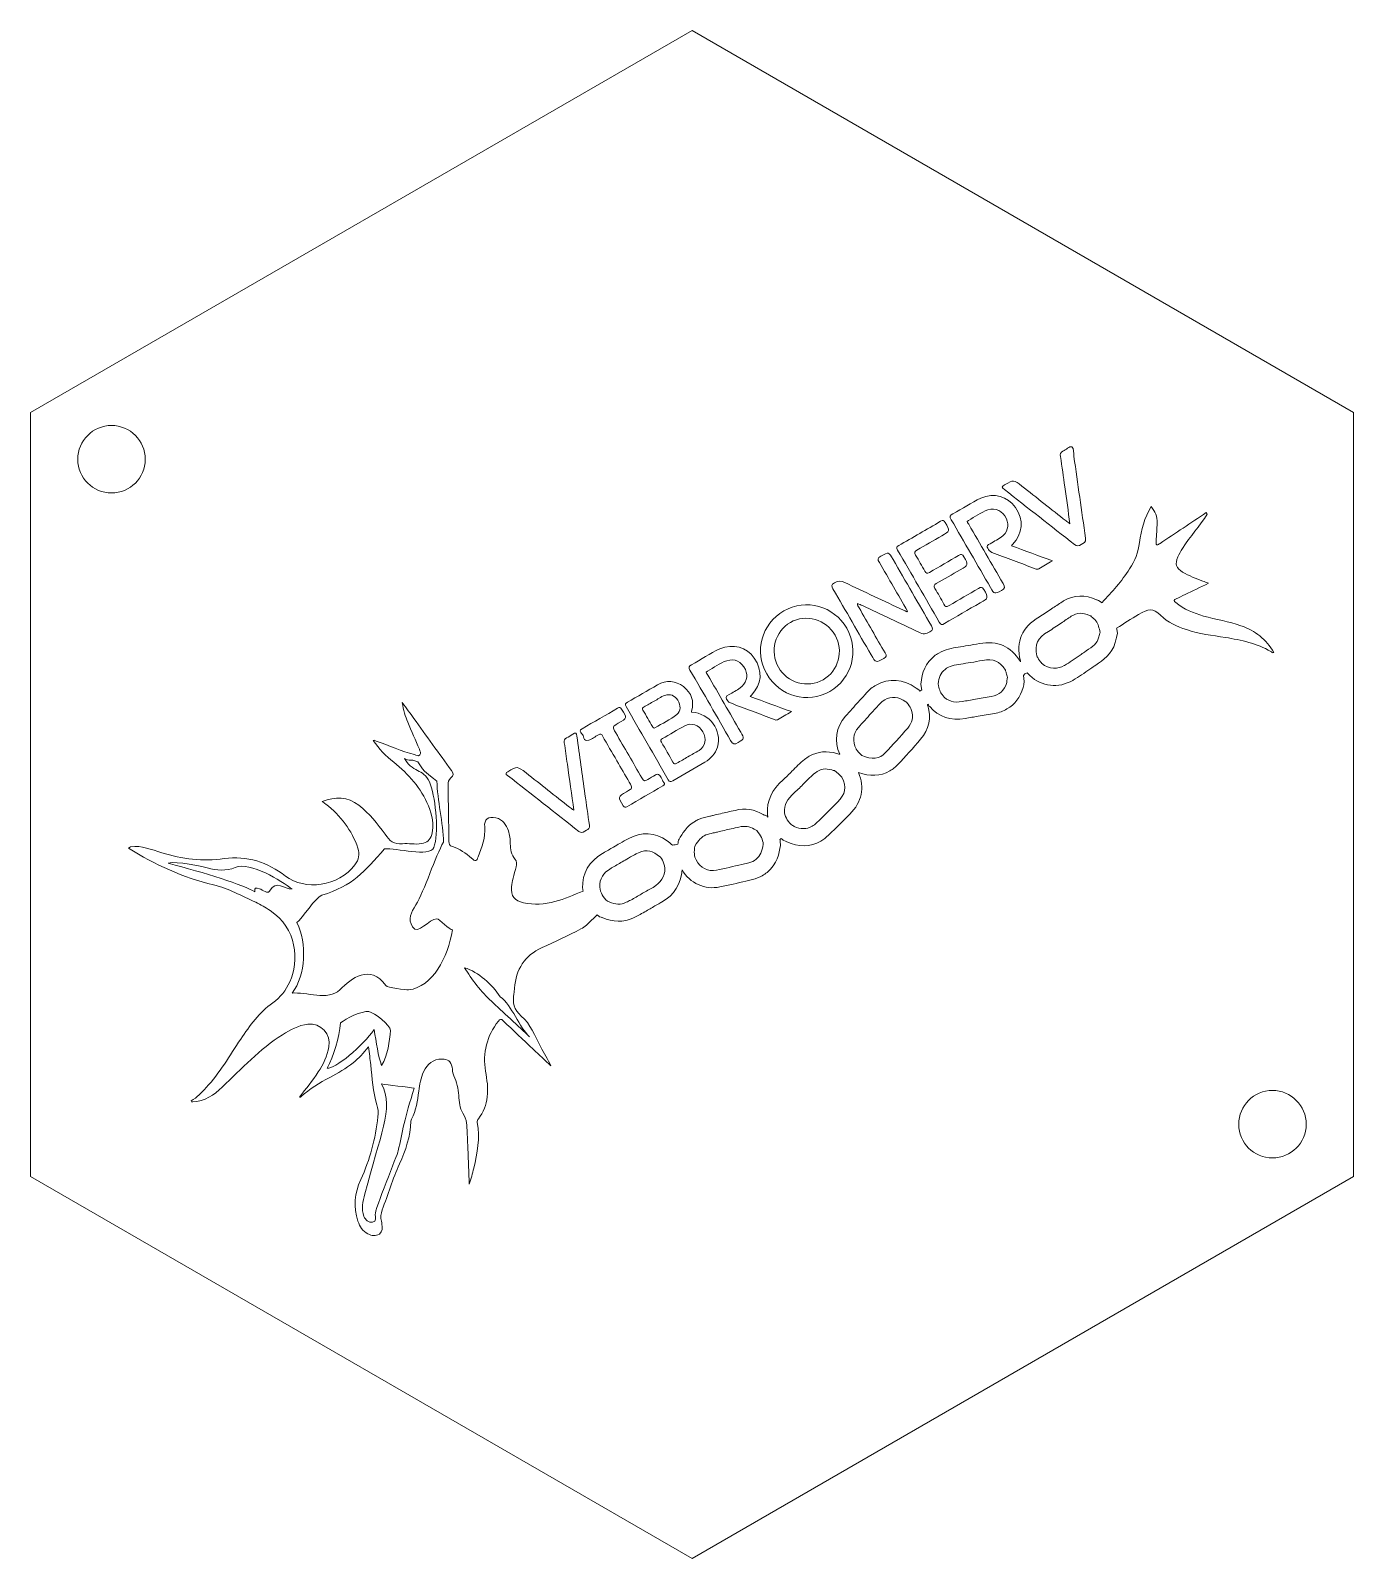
# Model space of a CAD drawing. Header units: inches. Extents: x -1 to 48, y -77.5 to -20.9.
import ezdxf

# ---------------------------------------------------------------- set-up
doc = ezdxf.new("R2010")
doc.units = ezdxf.units.IN
doc.header["$MEASUREMENT"] = 0
doc.layers.add('Layer 1', color=7, linetype='Continuous')

# ---------------------------------------------------------------- blocks, each defined once
blk = doc.blocks.new('block 2')
at = {"layer": 'Layer 1', "color": 177, "lineweight": 9, "true_color": 0x2e3092}
for points, knots in [([(37.566, -36.295), (37.476, -36.255), (37.356, -36.404), (37.241, -36.453), (37.142, -36.493), (37.133, -36.56), (37.148, -36.653), (37.204, -37.028), (37.257, -37.403), (37.31, -37.777), (37.374, -38.225), (37.435, -38.672), (37.5, -39.14), (37.44, -39.096), (37.397, -39.066), (37.356, -39.034), (36.81, -38.605), (36.264, -38.174), (35.719, -37.744), (35.415, -37.505), (35.418, -37.511), (35.081, -37.697), (34.96, -37.764), (34.973, -37.799), (35.07, -37.873), (35.936, -38.549), (36.803, -39.225), (37.664, -39.909), (37.762, -39.987), (37.829, -39.968), (37.911, -39.911), (37.997, -39.852), (38.105, -39.836), (38.08, -39.674), (37.929, -38.665), (37.791, -37.655), (37.645, -36.645), (37.627, -36.523), (37.662, -36.338), (37.566, -36.295)], [0, 0, 0, 0, 1, 1, 1, 2, 2, 2, 3, 3, 3, 4, 4, 4, 5, 5, 5, 6, 6, 6, 7, 7, 7, 8, 8, 8, 9, 9, 9, 10, 10, 10, 11, 11, 11, 12, 12, 12, 13, 13, 13, 13]), ([(34.203, -38.191), (33.84, -38.351), (33.516, -38.584), (33.166, -38.767), (33.049, -38.828), (33.035, -38.875), (33.103, -38.991), (33.59, -39.825), (34.072, -40.664), (34.555, -41.502), (34.702, -41.755), (34.698, -41.745), (34.959, -41.611), (35.099, -41.539), (35.101, -41.483), (35.026, -41.354), (34.596, -40.626), (34.176, -39.893), (33.755, -39.16), (33.732, -39.12), (33.646, -39.067), (33.737, -39.017), (33.978, -38.886), (34.198, -38.713), (34.461, -38.627), (34.751, -38.534), (35.008, -38.66), (35.145, -38.954), (35.261, -39.197), (35.183, -39.481), (34.95, -39.635), (34.8, -39.734), (34.643, -39.823), (34.487, -39.911), (34.421, -39.948), (34.41, -39.983), (34.452, -40.048), (34.491, -40.11), (34.524, -40.169), (34.602, -40.198), (35.141, -40.398), (35.68, -40.602), (36.217, -40.806), (36.264, -40.824), (36.303, -40.833), (36.351, -40.804), (36.508, -40.709), (36.668, -40.62), (36.85, -40.514), (36.332, -40.323), (35.841, -40.142), (35.329, -39.953), (35.353, -39.925), (35.363, -39.913), (35.373, -39.902), (35.76, -39.503), (35.798, -39.006), (35.478, -38.535), (35.194, -38.12), (34.687, -37.978), (34.203, -38.191)], [0, 0, 0, 0, 1, 1, 1, 2, 2, 2, 3, 3, 3, 4, 4, 4, 5, 5, 5, 6, 6, 6, 7, 7, 7, 8, 8, 8, 9, 9, 9, 10, 10, 10, 11, 11, 11, 12, 12, 12, 13, 13, 13, 14, 14, 14, 15, 15, 15, 16, 16, 16, 17, 17, 17, 18, 18, 18, 19, 19, 19, 20, 20, 20, 20]), ([(4.949, -60.509), (4.959, -60.528), (4.97, -60.545), (4.98, -60.564), (4.986, -60.556), (4.992, -60.541), (4.997, -60.541), (5.452, -60.534), (5.788, -60.297), (6.103, -59.998), (6.819, -59.322), (7.484, -58.587), (8.329, -58.062), (8.621, -57.881), (8.921, -57.711), (9.271, -57.67), (9.751, -57.614), (10.142, -58.04), (10.053, -58.513), (9.989, -58.851), (9.845, -59.154), (9.659, -59.44), (9.447, -59.766), (9.194, -60.063), (8.962, -60.377), (8.999, -60.393), (9.005, -60.367), (9.019, -60.354), (9.338, -60.065), (9.701, -59.843), (10.081, -59.642), (10.383, -59.481), (10.681, -59.31), (10.953, -59.097), (11.158, -58.935), (11.328, -58.74), (11.52, -58.51), (11.55, -58.756), (11.579, -58.963), (11.601, -59.171), (11.654, -59.668), (11.675, -60.169), (11.827, -60.652), (11.873, -60.796), (11.886, -60.947), (11.869, -61.099), (11.78, -61.909), (11.572, -62.686), (11.231, -63.426), (11, -63.925), (10.95, -64.439), (11.128, -64.967), (11.196, -65.166), (11.299, -65.342), (11.498, -65.439), (11.637, -65.507), (11.786, -65.533), (11.921, -65.441), (12.048, -65.353), (12.031, -65.212), (12.015, -65.079), (12.011, -65.042), (12.004, -65.006), (11.996, -64.969), (11.964, -64.827), (11.976, -64.686), (12.027, -64.55), (12.236, -63.98), (12.416, -63.401), (12.666, -62.845), (12.892, -62.342), (13.072, -61.824), (13.092, -61.263), (13.093, -61.238), (13.099, -61.209), (13.111, -61.187), (13.289, -60.865), (13.328, -60.506), (13.379, -60.15), (13.415, -59.904), (13.453, -59.658), (13.558, -59.43), (13.692, -59.137), (13.913, -58.965), (14.246, -58.963), (14.462, -58.962), (14.567, -59.045), (14.611, -59.257), (14.633, -59.364), (14.632, -59.484), (14.678, -59.579), (14.793, -59.813), (14.833, -60.059), (14.861, -60.311), (14.886, -60.537), (14.889, -60.78), (15.015, -60.967), (15.17, -61.197), (15.162, -61.441), (15.173, -61.69), (15.183, -61.89), (15.19, -62.09), (15.198, -62.29), (15.214, -62.725), (15.231, -63.16), (15.248, -63.595), (15.324, -63.4), (15.37, -63.201), (15.418, -63.003), (15.55, -62.446), (15.659, -61.887), (15.545, -61.311), (15.532, -61.249), (15.559, -61.213), (15.592, -61.171), (15.776, -60.93), (15.881, -60.658), (15.918, -60.358), (15.957, -60.039), (15.905, -59.728), (15.853, -59.416), (15.739, -58.728), (15.898, -58.109), (16.33, -57.559), (16.393, -57.478), (16.427, -57.467), (16.509, -57.546), (16.875, -57.902), (17.25, -58.249), (17.623, -58.6), (17.84, -58.806), (18.058, -59.012), (18.277, -59.218), (18.157, -58.97), (18.015, -58.74), (17.889, -58.502), (17.678, -58.106), (17.518, -57.663), (17.176, -57.369), (16.893, -57.126), (16.852, -56.865), (16.905, -56.543), (16.916, -56.474), (16.918, -56.406), (16.924, -56.338), (16.978, -55.642), (17.303, -55.126), (17.947, -54.837), (18.433, -54.62), (18.908, -54.379), (19.386, -54.145), (19.461, -54.108), (19.53, -54.064), (19.592, -54.003), (19.724, -53.875), (19.857, -53.749), (19.99, -53.624), (20.004, -53.635), (20.018, -53.646), (20.032, -53.658), (20.032, -53.658), (20.08, -53.694), (20.08, -53.694), (20.08, -53.694), (20.139, -53.71), (20.139, -53.71), (20.151, -53.714), (20.163, -53.717), (20.176, -53.72), (20.176, -53.72), (20.179, -53.72), (20.179, -53.72), (20.572, -53.901), (20.959, -53.905), (21.331, -53.733), (21.457, -53.674), (21.588, -53.606), (21.753, -53.511), (21.817, -53.474), (21.881, -53.435), (21.945, -53.398), (22.066, -53.326), (22.188, -53.254), (22.313, -53.187), (22.333, -53.176), (22.354, -53.165), (22.373, -53.154), (22.845, -52.882), (23.105, -52.468), (23.131, -51.956), (23.424, -52.452), (23.977, -52.704), (24.536, -52.588), (24.859, -52.521), (25.183, -52.445), (25.496, -52.372), (25.496, -52.372), (25.745, -52.313), (25.745, -52.313), (25.873, -52.284), (25.995, -52.236), (26.105, -52.173), (26.167, -52.137), (26.226, -52.095), (26.282, -52.05), (26.649, -51.746), (26.737, -51.335), (26.773, -51.051), (26.773, -51.051), (26.775, -51.024), (26.775, -51.024), (26.775, -51.024), (26.775, -50.996), (26.775, -50.996), (26.771, -50.94), (26.766, -50.885), (26.755, -50.832), (26.774, -50.82), (26.79, -50.808), (26.808, -50.795), (26.83, -50.813), (26.852, -50.832), (26.876, -50.85), (26.876, -50.85), (26.904, -50.87), (26.904, -50.87), (26.904, -50.87), (26.962, -50.896), (26.962, -50.896), (26.979, -50.903), (26.997, -50.91), (27.014, -50.918), (27.441, -51.121), (27.887, -51.111), (28.268, -50.891), (28.369, -50.833), (28.464, -50.761), (28.553, -50.676), (28.866, -50.374), (29.117, -50.126), (29.346, -49.893), (29.796, -49.435), (29.904, -48.915), (29.666, -48.35), (30.084, -48.507), (30.49, -48.488), (30.826, -48.294), (30.94, -48.228), (31.044, -48.144), (31.139, -48.042), (31.392, -47.767), (31.687, -47.447), (31.969, -47.119), (32.284, -46.754), (32.375, -46.322), (32.232, -45.87), (32.23, -45.857), (32.225, -45.844), (32.222, -45.833), (32.227, -45.83), (32.233, -45.828), (32.238, -45.826), (32.259, -45.854), (32.282, -45.882), (32.308, -45.909), (32.635, -46.297), (33.078, -46.445), (33.625, -46.348), (33.783, -46.32), (33.942, -46.293), (34.1, -46.266), (34.297, -46.234), (34.501, -46.2), (34.702, -46.163), (34.873, -46.131), (35.028, -46.076), (35.165, -45.997), (35.454, -45.83), (35.657, -45.562), (35.768, -45.203), (35.788, -45.132), (35.794, -45.068), (35.798, -45.02), (35.798, -45.007), (35.8, -44.989), (35.802, -44.977), (35.802, -44.977), (35.779, -44.753), (35.779, -44.753), (35.779, -44.753), (35.823, -44.698), (35.823, -44.698), (35.854, -44.685), (35.885, -44.672), (35.917, -44.659), (35.945, -44.694), (35.978, -44.729), (36.014, -44.763), (36.45, -45.175), (37.074, -45.244), (37.603, -44.939), (37.603, -44.939), (37.618, -44.93), (37.618, -44.93), (37.832, -44.803), (38.038, -44.662), (38.236, -44.525), (38.289, -44.488), (38.343, -44.451), (38.396, -44.414), (38.396, -44.414), (38.456, -44.374), (38.456, -44.374), (38.722, -44.194), (39.054, -43.971), (39.173, -43.538), (39.191, -43.475), (39.207, -43.411), (39.223, -43.347), (39.223, -43.347), (39.265, -43.189), (39.265, -43.189), (39.265, -43.189), (39.237, -43.059), (39.237, -43.059), (39.235, -43.041), (39.231, -43.023), (39.228, -43.006), (39.499, -42.836), (39.765, -42.658), (40.041, -42.496), (40.407, -42.281), (40.56, -42.256), (40.853, -42.529), (41.127, -42.786), (41.46, -42.946), (41.814, -43.061), (42.284, -43.214), (42.772, -43.273), (43.257, -43.351), (43.842, -43.444), (44.421, -43.566), (44.941, -43.87), (44.972, -43.888), (44.999, -43.937), (45.051, -43.91), (44.775, -43.415), (44.36, -43.096), (43.831, -42.914), (43.381, -42.758), (42.909, -42.684), (42.452, -42.556), (42.078, -42.45), (41.725, -42.306), (41.419, -42.057), (41.337, -41.99), (41.345, -41.96), (41.435, -41.921), (41.546, -41.872), (41.654, -41.815), (41.763, -41.761), (42.043, -41.625), (42.324, -41.49), (42.63, -41.342), (42.541, -41.308), (42.483, -41.285), (42.425, -41.262), (42.169, -41.163), (41.908, -41.077), (41.673, -40.93), (41.431, -40.78), (41.382, -40.628), (41.495, -40.369), (41.543, -40.259), (41.606, -40.154), (41.669, -40.05), (41.942, -39.605), (42.317, -39.232), (42.581, -38.782), (42.57, -38.763), (42.559, -38.745), (42.549, -38.727), (41.978, -39.107), (41.408, -39.487), (40.835, -39.865), (40.8, -39.889), (40.762, -39.946), (40.716, -39.916), (40.673, -39.889), (40.691, -39.828), (40.693, -39.782), (40.703, -39.556), (40.722, -39.33), (40.729, -39.104), (40.738, -38.88), (40.662, -38.684), (40.509, -38.504), (40.266, -38.925), (40.129, -39.368), (40.077, -39.833), (40.035, -40.194), (39.899, -40.513), (39.706, -40.814), (39.414, -41.267), (39.063, -41.669), (38.688, -42.051), (38.688, -42.051), (38.693, -42.064), (38.693, -42.064), (38.693, -42.064), (38.558, -41.976), (38.558, -41.976), (38.543, -41.972), (38.529, -41.967), (38.514, -41.964), (38.507, -41.96), (38.496, -41.958), (38.488, -41.955), (38.07, -41.762), (37.647, -41.777), (37.265, -41.998), (37.246, -42.009), (37.228, -42.02), (37.208, -42.032), (37.075, -42.116), (36.945, -42.205), (36.818, -42.29), (36.672, -42.389), (36.519, -42.492), (36.369, -42.585), (35.706, -42.996), (35.5, -43.469), (35.663, -44.219), (35.663, -44.219), (35.672, -44.257), (35.672, -44.257), (35.672, -44.257), (35.663, -44.244), (35.663, -44.244), (35.303, -43.666), (34.821, -43.454), (34.145, -43.577), (33.851, -43.63), (33.595, -43.673), (33.361, -43.709), (33.135, -43.742), (32.874, -43.789), (32.637, -43.926), (32.579, -43.96), (32.525, -43.997), (32.475, -44.039), (32.169, -44.287), (32.004, -44.636), (31.982, -45.074), (31.982, -45.074), (31.982, -45.109), (31.982, -45.109), (31.982, -45.109), (31.987, -45.143), (31.987, -45.143), (31.995, -45.187), (32.003, -45.236), (32.015, -45.287), (31.99, -45.304), (31.964, -45.322), (31.939, -45.338), (31.939, -45.338), (31.906, -45.285), (31.906, -45.285), (31.906, -45.285), (31.838, -45.246), (31.838, -45.246), (31.829, -45.24), (31.818, -45.234), (31.807, -45.229), (31.804, -45.226), (31.801, -45.225), (31.798, -45.223), (31.341, -44.883), (30.79, -44.842), (30.321, -45.112), (30.188, -45.189), (30.066, -45.289), (29.956, -45.41), (29.862, -45.517), (29.766, -45.623), (29.669, -45.729), (29.511, -45.905), (29.346, -46.087), (29.185, -46.27), (28.836, -46.666), (28.759, -47.196), (28.97, -47.675), (28.962, -47.673), (28.952, -47.671), (28.942, -47.668), (28.918, -47.663), (28.895, -47.658), (28.871, -47.651), (28.499, -47.536), (28.153, -47.568), (27.843, -47.748), (27.785, -47.781), (27.727, -47.82), (27.672, -47.864), (27.499, -48.003), (27.347, -48.156), (27.2, -48.305), (27.09, -48.417), (26.984, -48.523), (26.872, -48.62), (26.454, -48.987), (26.263, -49.404), (26.292, -49.895), (26.292, -49.895), (26.297, -49.935), (26.297, -49.935), (26.302, -49.958), (26.307, -49.98), (26.314, -50.003), (26.314, -50.003), (26.28, -49.964), (26.28, -49.964), (26.28, -49.964), (26.208, -49.935), (26.208, -49.935), (26.191, -49.928), (26.173, -49.922), (26.156, -49.916), (26.149, -49.914), (26.143, -49.911), (26.136, -49.909), (25.827, -49.715), (25.477, -49.663), (25.095, -49.753), (25.002, -49.774), (24.91, -49.794), (24.817, -49.816), (24.645, -49.854), (24.465, -49.895), (24.288, -49.939), (24.245, -49.95), (24.201, -49.959), (24.157, -49.969), (24.039, -49.995), (23.904, -50.023), (23.769, -50.08), (23.72, -50.101), (23.671, -50.125), (23.624, -50.152), (23.306, -50.335), (23.13, -50.622), (23.025, -50.821), (23.025, -50.821), (23.003, -50.862), (23.003, -50.862), (23.003, -50.862), (22.994, -50.908), (22.994, -50.908), (22.988, -50.94), (22.982, -50.974), (22.977, -51.009), (22.91, -51.019), (22.844, -51.031), (22.778, -51.044), (22.719, -50.983), (22.652, -50.927), (22.578, -50.879), (22.132, -50.559), (21.634, -50.533), (21.135, -50.803), (21.042, -50.853), (20.945, -50.908), (20.826, -50.976), (20.749, -51.021), (20.672, -51.066), (20.595, -51.111), (20.468, -51.186), (20.341, -51.26), (20.212, -51.333), (20.212, -51.333), (20.19, -51.345), (20.19, -51.345), (19.685, -51.637), (19.428, -52.082), (19.45, -52.633), (19.45, -52.633), (19.452, -52.658), (19.452, -52.658), (19.455, -52.685), (19.46, -52.713), (19.465, -52.741), (19.121, -52.883), (18.782, -53.034), (18.422, -53.132), (18.04, -53.236), (17.652, -53.253), (17.264, -53.172), (16.919, -53.101), (16.785, -52.923), (16.816, -52.579), (16.827, -52.475), (16.85, -52.371), (16.874, -52.269), (16.909, -52.125), (16.952, -51.983), (16.987, -51.84), (17.009, -51.745), (17.011, -51.641), (16.947, -51.566), (16.801, -51.398), (16.779, -51.197), (16.771, -50.99), (16.764, -50.827), (16.755, -50.663), (16.699, -50.508), (16.618, -50.282), (16.496, -50.09), (16.238, -50.032), (15.951, -49.968), (15.792, -50.079), (15.822, -50.368), (15.863, -50.766), (15.713, -51.114), (15.584, -51.468), (15.522, -51.639), (15.473, -51.647), (15.335, -51.525), (15.123, -51.339), (14.895, -51.178), (14.625, -51.094), (14.513, -51.059), (14.496, -51.002), (14.495, -50.903), (14.487, -50.207), (14.479, -49.512), (14.465, -48.816), (14.463, -48.708), (14.481, -48.62), (14.569, -48.552), (14.673, -48.472), (14.673, -48.39), (14.594, -48.282), (14.125, -47.639), (13.661, -46.991), (13.194, -46.345), (13.062, -46.162), (12.928, -45.98), (12.767, -45.76), (12.816, -46.042), (12.881, -46.269), (12.972, -46.488), (13.112, -46.824), (13.26, -47.156), (13.402, -47.491), (13.43, -47.558), (13.467, -47.641), (13.416, -47.701), (13.362, -47.763), (13.286, -47.706), (13.223, -47.689), (12.737, -47.561), (12.279, -47.354), (11.808, -47.185), (11.773, -47.172), (11.738, -47.138), (11.697, -47.165), (11.899, -47.481), (12.165, -47.737), (12.452, -47.969), (13.001, -48.415), (13.464, -48.924), (13.737, -49.587), (13.878, -49.93), (13.965, -50.277), (13.859, -50.648), (13.803, -50.843), (13.679, -50.948), (13.482, -50.984), (13.245, -51.027), (13.006, -50.964), (12.773, -50.991), (12.458, -51.027), (12.296, -50.876), (12.132, -50.638), (11.856, -50.241), (11.549, -49.864), (11.16, -49.564), (10.741, -49.24), (10.293, -49.24), (9.806, -49.423), (9.858, -49.462), (9.896, -49.49), (9.933, -49.518), (10.487, -49.951), (10.9, -50.485), (11.125, -51.156), (11.198, -51.377), (11.161, -51.574), (11.018, -51.764), (10.399, -52.583), (9.166, -52.732), (8.444, -52.184), (7.78, -51.68), (7.02, -51.416), (6.173, -51.538), (5.382, -51.652), (4.612, -51.557), (3.86, -51.324), (3.48, -51.206), (3.118, -51.04), (2.707, -51.108), (2.68, -51.124), (2.652, -51.14), (2.625, -51.156), (3.609, -51.764), (4.645, -52.241), (5.779, -52.512), (6.325, -52.641), (6.829, -52.922), (7.342, -53.156), (7.53, -53.241), (7.702, -53.352), (7.876, -53.463), (8.882, -54.107), (8.945, -55.339), (8.604, -56.097), (8.461, -56.414), (8.265, -56.673), (7.97, -56.881), (7.475, -57.232), (7.122, -57.724), (6.785, -58.224), (6.374, -58.836), (6.009, -59.48), (5.503, -60.021), (5.335, -60.203), (5.168, -60.387), (4.949, -60.509)], [0, 0, 0, 0, 1, 1, 1, 2, 2, 2, 3, 3, 3, 4, 4, 4, 5, 5, 5, 6, 6, 6, 7, 7, 7, 8, 8, 8, 9, 9, 9, 10, 10, 10, 11, 11, 11, 12, 12, 12, 13, 13, 13, 14, 14, 14, 15, 15, 15, 16, 16, 16, 17, 17, 17, 18, 18, 18, 19, 19, 19, 20, 20, 20, 21, 21, 21, 22, 22, 22, 23, 23, 23, 24, 24, 24, 25, 25, 25, 26, 26, 26, 27, 27, 27, 28, 28, 28, 29, 29, 29, 30, 30, 30, 31, 31, 31, 32, 32, 32, 33, 33, 33, 34, 34, 34, 35, 35, 35, 36, 36, 36, 37, 37, 37, 38, 38, 38, 39, 39, 39, 40, 40, 40, 41, 41, 41, 42, 42, 42, 43, 43, 43, 44, 44, 44, 45, 45, 45, 46, 46, 46, 47, 47, 47, 48, 48, 48, 49, 49, 49, 50, 50, 50, 51, 51, 51, 52, 52, 52, 53, 53, 53, 54, 54, 54, 55, 55, 55, 56, 56, 56, 57, 57, 57, 58, 58, 58, 59, 59, 59, 60, 60, 60, 61, 61, 61, 62, 62, 62, 63, 63, 63, 64, 64, 64, 65, 65, 65, 66, 66, 66, 67, 67, 67, 68, 68, 68, 69, 69, 69, 70, 70, 70, 71, 71, 71, 72, 72, 72, 73, 73, 73, 74, 74, 74, 75, 75, 75, 76, 76, 76, 77, 77, 77, 78, 78, 78, 79, 79, 79, 80, 80, 80, 81, 81, 81, 82, 82, 82, 83, 83, 83, 84, 84, 84, 85, 85, 85, 86, 86, 86, 87, 87, 87, 88, 88, 88, 89, 89, 89, 90, 90, 90, 91, 91, 91, 92, 92, 92, 93, 93, 93, 94, 94, 94, 95, 95, 95, 96, 96, 96, 97, 97, 97, 98, 98, 98, 99, 99, 99, 100, 100, 100, 101, 101, 101, 102, 102, 102, 103, 103, 103, 104, 104, 104, 105, 105, 105, 106, 106, 106, 107, 107, 107, 108, 108, 108, 109, 109, 109, 110, 110, 110, 111, 111, 111, 112, 112, 112, 113, 113, 113, 114, 114, 114, 115, 115, 115, 116, 116, 116, 117, 117, 117, 118, 118, 118, 119, 119, 119, 120, 120, 120, 121, 121, 121, 122, 122, 122, 123, 123, 123, 124, 124, 124, 125, 125, 125, 126, 126, 126, 127, 127, 127, 128, 128, 128, 129, 129, 129, 130, 130, 130, 131, 131, 131, 132, 132, 132, 133, 133, 133, 134, 134, 134, 135, 135, 135, 136, 136, 136, 137, 137, 137, 138, 138, 138, 139, 139, 139, 140, 140, 140, 141, 141, 141, 142, 142, 142, 143, 143, 143, 144, 144, 144, 145, 145, 145, 146, 146, 146, 147, 147, 147, 148, 148, 148, 149, 149, 149, 150, 150, 150, 151, 151, 151, 152, 152, 152, 153, 153, 153, 154, 154, 154, 155, 155, 155, 156, 156, 156, 157, 157, 157, 158, 158, 158, 159, 159, 159, 160, 160, 160, 161, 161, 161, 162, 162, 162, 163, 163, 163, 164, 164, 164, 165, 165, 165, 166, 166, 166, 167, 167, 167, 168, 168, 168, 169, 169, 169, 170, 170, 170, 171, 171, 171, 172, 172, 172, 173, 173, 173, 174, 174, 174, 175, 175, 175, 176, 176, 176, 177, 177, 177, 178, 178, 178, 179, 179, 179, 180, 180, 180, 181, 181, 181, 182, 182, 182, 183, 183, 183, 184, 184, 184, 185, 185, 185, 186, 186, 186, 187, 187, 187, 188, 188, 188, 189, 189, 189, 190, 190, 190, 191, 191, 191, 192, 192, 192, 193, 193, 193, 194, 194, 194, 195, 195, 195, 196, 196, 196, 197, 197, 197, 198, 198, 198, 199, 199, 199, 200, 200, 200, 201, 201, 201, 202, 202, 202, 203, 203, 203, 204, 204, 204, 205, 205, 205, 206, 206, 206, 207, 207, 207, 208, 208, 208, 209, 209, 209, 210, 210, 210, 211, 211, 211, 212, 212, 212, 213, 213, 213, 214, 214, 214, 215, 215, 215, 216, 216, 216, 217, 217, 217, 218, 218, 218, 219, 219, 219, 220, 220, 220, 221, 221, 221, 222, 222, 222, 223, 223, 223, 224, 224, 224, 225, 225, 225, 226, 226, 226, 227, 227, 227, 228, 228, 228, 229, 229, 229, 230, 230, 230, 231, 231, 231, 232, 232, 232, 233, 233, 233, 234, 234, 234, 235, 235, 235, 236, 236, 236, 237, 237, 237, 238, 238, 238, 239, 239, 239, 240, 240, 240, 241, 241, 241, 242, 242, 242, 243, 243, 243, 244, 244, 244, 245, 245, 245, 246, 246, 246, 246]), ([(32.874, -39.092), (32.824, -39.005), (32.788, -39.001), (32.708, -39.048), (32.192, -39.351), (31.676, -39.65), (31.156, -39.944), (31.068, -39.994), (31.066, -40.031), (31.114, -40.112), (31.377, -40.558), (31.634, -41.008), (31.893, -41.456), (32.149, -41.9), (32.407, -42.342), (32.659, -42.789), (32.714, -42.889), (32.756, -42.891), (32.849, -42.836), (33.289, -42.575), (33.735, -42.322), (34.179, -42.065), (34.49, -41.886), (34.484, -41.889), (34.308, -41.574), (34.25, -41.471), (34.206, -41.478), (34.116, -41.531), (33.754, -41.747), (33.384, -41.952), (33.021, -42.169), (32.924, -42.227), (32.881, -42.212), (32.829, -42.115), (32.725, -41.919), (32.614, -41.727), (32.496, -41.539), (32.44, -41.449), (32.456, -41.408), (32.546, -41.357), (32.846, -41.191), (33.142, -41.016), (33.439, -40.844), (33.745, -40.667), (33.741, -40.67), (33.568, -40.362), (33.514, -40.266), (33.473, -40.252), (33.377, -40.31), (33.018, -40.524), (32.653, -40.727), (32.295, -40.94), (32.211, -40.99), (32.17, -40.98), (32.124, -40.894), (32.015, -40.694), (31.903, -40.496), (31.783, -40.304), (31.725, -40.212), (31.731, -40.167), (31.832, -40.112), (32.141, -39.942), (32.446, -39.761), (32.753, -39.584), (33.061, -39.405), (33.058, -39.408), (32.874, -39.092)], [0, 0, 0, 0, 1, 1, 1, 2, 2, 2, 3, 3, 3, 4, 4, 4, 5, 5, 5, 6, 6, 6, 7, 7, 7, 8, 8, 8, 9, 9, 9, 10, 10, 10, 11, 11, 11, 12, 12, 12, 13, 13, 13, 14, 14, 14, 15, 15, 15, 16, 16, 16, 17, 17, 17, 18, 18, 18, 19, 19, 19, 20, 20, 20, 21, 21, 21, 22, 22, 22, 22]), ([(32.367, -42.914), (31.891, -42.098), (31.419, -41.277), (30.947, -40.459), (30.783, -40.174), (30.787, -40.183), (30.496, -40.336), (30.362, -40.405), (30.373, -40.462), (30.44, -40.575), (30.79, -41.171), (31.134, -41.772), (31.481, -42.371), (31.474, -42.38), (31.468, -42.389), (31.461, -42.398), (31.421, -42.379), (31.38, -42.36), (31.339, -42.341), (30.613, -42), (29.886, -41.662), (29.163, -41.314), (29.021, -41.244), (28.913, -41.242), (28.776, -41.326), (28.66, -41.398), (28.658, -41.444), (28.722, -41.553), (29.197, -42.365), (29.665, -43.181), (30.135, -43.995), (30.307, -44.294), (30.305, -44.289), (30.603, -44.125), (30.708, -44.068), (30.716, -44.026), (30.656, -43.924), (30.329, -43.369), (30.008, -42.81), (29.688, -42.25), (29.662, -42.205), (29.615, -42.165), (29.63, -42.091), (29.696, -42.12), (29.753, -42.144), (29.81, -42.17), (30.506, -42.499), (31.206, -42.82), (31.899, -43.158), (32.055, -43.235), (32.168, -43.23), (32.314, -43.14), (32.429, -43.069), (32.431, -43.024), (32.367, -42.914)], [0, 0, 0, 0, 1, 1, 1, 2, 2, 2, 3, 3, 3, 4, 4, 4, 5, 5, 5, 6, 6, 6, 7, 7, 7, 8, 8, 8, 9, 9, 9, 10, 10, 10, 11, 11, 11, 12, 12, 12, 13, 13, 13, 14, 14, 14, 15, 15, 15, 16, 16, 16, 17, 17, 17, 18, 18, 18, 18]), ([(29.232, -43.008), (28.759, -42.184), (27.716, -41.898), (26.901, -42.367), (26.077, -42.841), (25.795, -43.876), (26.267, -44.698), (26.746, -45.533), (27.785, -45.82), (28.608, -45.346), (29.425, -44.877), (29.704, -43.829), (29.232, -43.008)], [0, 0, 0, 0, 1, 1, 1, 2, 2, 2, 3, 3, 3, 4, 4, 4, 4]), ([(36.304, -44.091), (36.352, -44.176), (36.393, -44.25), (36.442, -44.295), (36.442, -44.295), (36.448, -44.3), (36.448, -44.3), (36.725, -44.562), (37.062, -44.519), (37.286, -44.39), (37.286, -44.39), (37.294, -44.385), (37.294, -44.385), (37.49, -44.269), (37.677, -44.14), (37.875, -44.003), (37.93, -43.966), (37.984, -43.928), (38.039, -43.891), (38.039, -43.891), (38.101, -43.849), (38.101, -43.849), (38.351, -43.679), (38.508, -43.566), (38.562, -43.369), (38.579, -43.31), (38.593, -43.25), (38.608, -43.19), (38.608, -43.19), (38.614, -43.172), (38.614, -43.172), (38.58, -43), (38.548, -42.851), (38.464, -42.736), (38.447, -42.712), (38.415, -42.684), (38.382, -42.654), (38.349, -42.625), (38.312, -42.592), (38.276, -42.552), (38.258, -42.547), (38.241, -42.54), (38.223, -42.531), (37.978, -42.418), (37.762, -42.43), (37.549, -42.566), (37.424, -42.646), (37.297, -42.733), (37.174, -42.815), (37.022, -42.918), (36.865, -43.025), (36.703, -43.125), (36.283, -43.384), (36.185, -43.586), (36.273, -44.036), (36.284, -44.054), (36.294, -44.073), (36.304, -44.091)], [0, 0, 0, 0, 1, 1, 1, 2, 2, 2, 3, 3, 3, 4, 4, 4, 5, 5, 5, 6, 6, 6, 7, 7, 7, 8, 8, 8, 9, 9, 9, 10, 10, 10, 11, 11, 11, 12, 12, 12, 13, 13, 13, 14, 14, 14, 15, 15, 15, 16, 16, 16, 17, 17, 17, 18, 18, 18, 19, 19, 19, 19]), ([(28.8, -43.264), (28.469, -42.676), (27.721, -42.465), (27.143, -42.795), (26.577, -43.116), (26.374, -43.877), (26.699, -44.451), (27.03, -45.034), (27.785, -45.244), (28.359, -44.915), (28.931, -44.587), (29.13, -43.845), (28.8, -43.264)], [0, 0, 0, 0, 1, 1, 1, 2, 2, 2, 3, 3, 3, 4, 4, 4, 4]), ([(25.658, -45.536), (25.684, -45.507), (25.694, -45.494), (25.705, -45.484), (26.092, -45.086), (26.129, -44.586), (25.808, -44.117), (25.523, -43.702), (25.018, -43.56), (24.534, -43.774), (24.165, -43.937), (23.837, -44.172), (23.483, -44.359), (23.378, -44.414), (23.365, -44.457), (23.426, -44.561), (23.933, -45.428), (24.437, -46.296), (24.931, -47.169), (25.013, -47.316), (25.074, -47.327), (25.209, -47.24), (25.44, -47.091), (25.445, -47.099), (25.305, -46.855), (24.898, -46.151), (24.491, -45.446), (24.086, -44.741), (24.064, -44.702), (23.979, -44.649), (24.07, -44.599), (24.311, -44.468), (24.529, -44.295), (24.793, -44.21), (25.083, -44.117), (25.338, -44.243), (25.477, -44.537), (25.592, -44.781), (25.514, -45.064), (25.279, -45.219), (25.148, -45.305), (25.015, -45.395), (24.871, -45.46), (24.724, -45.526), (24.752, -45.6), (24.822, -45.7), (24.848, -45.738), (24.88, -45.759), (24.921, -45.774), (25.463, -45.979), (26.007, -46.183), (26.55, -46.388), (26.589, -46.403), (26.625, -46.42), (26.669, -46.394), (26.832, -46.297), (26.994, -46.205), (27.18, -46.097), (26.662, -45.905), (26.17, -45.725), (25.658, -45.536)], [0, 0, 0, 0, 1, 1, 1, 2, 2, 2, 3, 3, 3, 4, 4, 4, 5, 5, 5, 6, 6, 6, 7, 7, 7, 8, 8, 8, 9, 9, 9, 10, 10, 10, 11, 11, 11, 12, 12, 12, 13, 13, 13, 14, 14, 14, 15, 15, 15, 16, 16, 16, 17, 17, 17, 18, 18, 18, 19, 19, 19, 20, 20, 20, 20]), ([(32.775, -45.48), (32.775, -45.48), (32.788, -45.496), (32.788, -45.496), (32.967, -45.71), (33.191, -45.78), (33.514, -45.723), (33.674, -45.694), (33.835, -45.668), (33.997, -45.64), (34.19, -45.608), (34.391, -45.575), (34.587, -45.539), (34.888, -45.483), (35.067, -45.322), (35.159, -45.017), (35.162, -45.01), (35.164, -44.985), (35.165, -44.967), (35.168, -44.928), (35.172, -44.88), (35.185, -44.827), (35.165, -44.77), (35.152, -44.714), (35.14, -44.665), (35.13, -44.625), (35.12, -44.587), (35.11, -44.556), (34.893, -44.219), (34.668, -44.126), (34.259, -44.201), (33.958, -44.256), (33.694, -44.3), (33.454, -44.336), (33.242, -44.367), (33.022, -44.411), (32.874, -44.531), (32.717, -44.658), (32.637, -44.83), (32.618, -45.07), (32.651, -45.249), (32.684, -45.384), (32.775, -45.48)], [0, 0, 0, 0, 1, 1, 1, 2, 2, 2, 3, 3, 3, 4, 4, 4, 5, 5, 5, 6, 6, 6, 7, 7, 7, 8, 8, 8, 9, 9, 9, 10, 10, 10, 11, 11, 11, 12, 12, 12, 13, 13, 13, 14, 14, 14, 14]), ([(23.487, -46.11), (23.486, -46.1), (23.482, -46.088), (23.484, -46.08), (23.586, -45.704), (23.488, -45.407), (23.183, -45.171), (22.887, -44.943), (22.548, -44.919), (22.221, -45.106), (21.851, -45.319), (21.481, -45.535), (21.109, -45.746), (21.03, -45.79), (21.004, -45.82), (21.057, -45.912), (21.581, -46.811), (22.101, -47.713), (22.619, -48.616), (22.668, -48.702), (22.705, -48.711), (22.789, -48.661), (23.184, -48.427), (23.585, -48.202), (23.981, -47.968), (24.199, -47.838), (24.368, -47.663), (24.44, -47.408), (24.618, -46.775), (24.175, -46.17), (23.487, -46.11)], [0, 0, 0, 0, 1, 1, 1, 2, 2, 2, 3, 3, 3, 4, 4, 4, 5, 5, 5, 6, 6, 6, 7, 7, 7, 8, 8, 8, 9, 9, 9, 10, 10, 10, 10]), ([(22.971, -45.67), (22.857, -45.491), (22.687, -45.428), (22.498, -45.493), (22.346, -45.545), (22.222, -45.648), (22.104, -45.704), (21.962, -45.786), (21.845, -45.857), (21.724, -45.922), (21.667, -45.953), (21.648, -45.982), (21.685, -46.045), (21.805, -46.245), (21.918, -46.447), (22.036, -46.648), (22.056, -46.683), (22.074, -46.73), (22.129, -46.696), (22.398, -46.53), (22.694, -46.407), (22.94, -46.204), (23.09, -46.08), (23.092, -45.859), (22.971, -45.67)], [0, 0, 0, 0, 1, 1, 1, 2, 2, 2, 3, 3, 3, 4, 4, 4, 5, 5, 5, 6, 6, 6, 7, 7, 7, 8, 8, 8, 8]), ([(29.582, -47.482), (29.622, -47.562), (29.702, -47.632), (29.793, -47.715), (29.793, -47.715), (29.795, -47.717), (29.795, -47.717), (30.156, -47.886), (30.451, -47.852), (30.672, -47.612), (30.922, -47.34), (31.213, -47.025), (31.489, -46.704), (31.662, -46.504), (31.705, -46.297), (31.625, -46.052), (31.625, -46.052), (31.617, -46.023), (31.617, -46.023), (31.605, -45.964), (31.557, -45.898), (31.502, -45.823), (31.487, -45.802), (31.472, -45.78), (31.456, -45.758), (31.445, -45.751), (31.434, -45.743), (31.422, -45.734), (31.171, -45.545), (30.885, -45.519), (30.639, -45.661), (30.564, -45.704), (30.494, -45.762), (30.43, -45.833), (30.333, -45.941), (30.237, -46.048), (30.14, -46.155), (29.982, -46.329), (29.819, -46.509), (29.662, -46.688), (29.462, -46.915), (29.433, -47.202), (29.58, -47.475), (29.58, -47.475), (29.582, -47.482), (29.582, -47.482)], [0, 0, 0, 0, 1, 1, 1, 2, 2, 2, 3, 3, 3, 4, 4, 4, 5, 5, 5, 6, 6, 6, 7, 7, 7, 8, 8, 8, 9, 9, 9, 10, 10, 10, 11, 11, 11, 12, 12, 12, 13, 13, 13, 14, 14, 14, 15, 15, 15, 15]), ([(22.207, -48.413), (22.186, -48.41), (22.161, -48.436), (22.139, -48.449), (22.047, -48.502), (21.951, -48.549), (21.866, -48.61), (21.76, -48.686), (21.705, -48.672), (21.638, -48.553), (21.323, -47.991), (20.997, -47.436), (20.675, -46.877), (20.546, -46.656), (20.546, -46.656), (20.771, -46.526), (21.102, -46.335), (21.099, -46.337), (20.894, -46.006), (20.85, -45.936), (20.818, -45.926), (20.746, -45.968), (20.309, -46.225), (19.871, -46.479), (19.428, -46.728), (19.322, -46.788), (19.362, -46.857), (19.413, -46.901), (19.508, -46.981), (19.458, -47.225), (19.673, -47.154), (19.801, -47.113), (19.916, -47.027), (20.031, -46.952), (20.108, -46.901), (20.143, -46.919), (20.186, -46.995), (20.359, -47.304), (20.538, -47.609), (20.715, -47.916), (20.869, -48.181), (21.022, -48.447), (21.175, -48.712), (21.302, -48.932), (21.302, -48.932), (21.08, -49.061), (20.742, -49.256), (20.744, -49.255), (20.953, -49.58), (20.994, -49.642), (21.023, -49.655), (21.089, -49.616), (21.531, -49.358), (21.975, -49.102), (22.42, -48.848), (22.486, -48.81), (22.507, -48.77), (22.454, -48.715), (22.363, -48.621), (22.382, -48.435), (22.207, -48.413)], [0, 0, 0, 0, 1, 1, 1, 2, 2, 2, 3, 3, 3, 4, 4, 4, 5, 5, 5, 6, 6, 6, 7, 7, 7, 8, 8, 8, 9, 9, 9, 10, 10, 10, 11, 11, 11, 12, 12, 12, 13, 13, 13, 14, 14, 14, 15, 15, 15, 16, 16, 16, 17, 17, 17, 18, 18, 18, 19, 19, 19, 20, 20, 20, 20]), ([(19.086, -46.935), (19.013, -46.986), (18.934, -47.033), (18.852, -47.069), (18.767, -47.107), (18.756, -47.163), (18.769, -47.246), (18.81, -47.51), (18.846, -47.776), (18.884, -48.041), (18.963, -48.603), (19.042, -49.165), (19.124, -49.75), (19.059, -49.702), (19.012, -49.671), (18.968, -49.637), (18.431, -49.214), (17.894, -48.79), (17.356, -48.367), (17.029, -48.109), (17.03, -48.111), (16.68, -48.324), (16.601, -48.372), (16.581, -48.394), (16.668, -48.462), (17.551, -49.149), (18.433, -49.84), (19.311, -50.537), (19.438, -50.636), (19.501, -50.525), (19.588, -50.489), (19.665, -50.455), (19.726, -50.419), (19.706, -50.303), (19.642, -49.919), (19.591, -49.533), (19.536, -49.148), (19.435, -48.434), (19.333, -47.721), (19.237, -47.007), (19.221, -46.884), (19.186, -46.864), (19.086, -46.935)], [0, 0, 0, 0, 1, 1, 1, 2, 2, 2, 3, 3, 3, 4, 4, 4, 5, 5, 5, 6, 6, 6, 7, 7, 7, 8, 8, 8, 9, 9, 9, 10, 10, 10, 11, 11, 11, 12, 12, 12, 13, 13, 13, 14, 14, 14, 14]), ([(23.906, -46.846), (23.762, -46.591), (23.475, -46.49), (23.23, -46.622), (22.952, -46.774), (22.681, -46.94), (22.404, -47.095), (22.339, -47.132), (22.328, -47.162), (22.367, -47.228), (22.514, -47.473), (22.657, -47.72), (22.796, -47.97), (22.836, -48.041), (22.869, -48.055), (22.941, -48.01), (23.074, -47.925), (23.214, -47.849), (23.351, -47.77), (23.351, -47.77), (23.351, -47.769), (23.35, -47.768), (23.488, -47.689), (23.628, -47.615), (23.762, -47.53), (23.993, -47.38), (24.05, -47.1), (23.906, -46.846)], [0, 0, 0, 0, 1, 1, 1, 2, 2, 2, 3, 3, 3, 4, 4, 4, 5, 5, 5, 6, 6, 6, 7, 7, 7, 8, 8, 8, 9, 9, 9, 9]), ([(8.687, -56.522), (9.192, -56.46), (10.024, -56.827), (10.456, -56.398), (10.883, -55.973), (11.58, -55.415), (12.158, -56.243), (12.209, -56.314), (12.905, -56.411), (13.002, -56.4), (13.908, -56.292), (14.45, -55.201), (14.629, -54.18), (14.514, -54.19), (14.152, -53.765), (14.045, -53.767), (13.759, -53.771), (13.341, -54.393), (13.146, -54.067), (12.966, -53.766), (13.096, -53.539), (13.274, -53.251), (13.585, -52.752), (13.997, -51.436), (14.297, -50.928), (14.287, -50.257), (14.064, -49.343), (14.055, -48.672), (13.662, -48.36), (13.641, -48.401), (13.342, -47.953), (12.972, -47.813), (13.218, -47.978), (12.848, -47.838), (13.239, -48.445), (13.594, -48.168), (13.816, -48.809), (14.014, -49.383), (14.133, -50.63), (13.935, -51.129), (13.787, -51.504), (12.538, -51.133), (12.116, -51.18), (11.343, -52.039), (10.96, -52.529), (9.785, -52.897), (9.566, -52.966), (9.06, -53.757), (8.868, -53.911), (9.239, -54.681), (9.207, -55.836), (8.687, -56.522)], [0, 0, 0, 0, 1, 1, 1, 2, 2, 2, 3, 3, 3, 4, 4, 4, 5, 5, 5, 6, 6, 6, 7, 7, 7, 8, 8, 8, 9, 9, 9, 10, 10, 10, 11, 11, 11, 12, 12, 12, 13, 13, 13, 14, 14, 14, 15, 15, 15, 16, 16, 16, 17, 17, 17, 17]), ([(27.224, -50.318), (27.245, -50.326), (27.265, -50.336), (27.287, -50.345), (27.525, -50.46), (27.75, -50.458), (27.951, -50.342), (28.008, -50.309), (28.061, -50.268), (28.112, -50.219), (28.421, -49.922), (28.67, -49.677), (28.893, -49.448), (29.185, -49.153), (29.23, -48.892), (29.052, -48.528), (28.976, -48.445), (28.887, -48.366), (28.778, -48.281), (28.749, -48.275), (28.718, -48.267), (28.685, -48.257), (28.441, -48.182), (28.249, -48.215), (28.069, -48.36), (27.924, -48.475), (27.791, -48.609), (27.652, -48.751), (27.537, -48.866), (27.42, -48.986), (27.289, -49.098), (27.027, -49.328), (26.914, -49.557), (26.925, -49.838), (26.966, -50.036), (27.064, -50.192), (27.224, -50.318)], [0, 0, 0, 0, 1, 1, 1, 2, 2, 2, 3, 3, 3, 4, 4, 4, 5, 5, 5, 6, 6, 6, 7, 7, 7, 8, 8, 8, 9, 9, 9, 10, 10, 10, 11, 11, 11, 12, 12, 12, 12]), ([(23.65, -51.586), (23.799, -51.882), (24.097, -52.031), (24.407, -51.967), (24.721, -51.902), (25.042, -51.827), (25.351, -51.754), (25.351, -51.754), (25.601, -51.695), (25.601, -51.695), (25.707, -51.671), (25.797, -51.627), (25.877, -51.559), (26.023, -51.44), (26.101, -51.273), (26.139, -51.003), (26.124, -50.841), (26.053, -50.689), (25.9, -50.498), (25.871, -50.486), (25.838, -50.471), (25.804, -50.45), (25.638, -50.344), (25.458, -50.319), (25.239, -50.37), (25.144, -50.392), (25.05, -50.413), (24.956, -50.434), (24.788, -50.473), (24.613, -50.512), (24.442, -50.554), (24.392, -50.567), (24.341, -50.578), (24.29, -50.589), (24.19, -50.611), (24.096, -50.631), (24.016, -50.664), (23.853, -50.733), (23.73, -50.856), (23.608, -51.075), (23.569, -51.301), (23.583, -51.451), (23.65, -51.586)], [0, 0, 0, 0, 1, 1, 1, 2, 2, 2, 3, 3, 3, 4, 4, 4, 5, 5, 5, 6, 6, 6, 7, 7, 7, 8, 8, 8, 9, 9, 9, 10, 10, 10, 11, 11, 11, 12, 12, 12, 13, 13, 13, 14, 14, 14, 14]), ([(20.369, -53.115), (20.389, -53.121), (20.411, -53.129), (20.434, -53.14), (20.664, -53.248), (20.858, -53.253), (21.064, -53.157), (21.173, -53.108), (21.288, -53.047), (21.436, -52.961), (21.498, -52.925), (21.56, -52.889), (21.622, -52.852), (21.685, -52.814), (21.748, -52.776), (21.813, -52.74), (21.879, -52.701), (21.946, -52.663), (22.014, -52.628), (22.028, -52.619), (22.042, -52.612), (22.056, -52.604), (22.355, -52.431), (22.492, -52.212), (22.498, -51.895), (22.46, -51.651), (22.378, -51.505), (22.227, -51.408), (22.227, -51.408), (22.212, -51.397), (22.212, -51.397), (21.963, -51.217), (21.724, -51.206), (21.437, -51.361), (21.35, -51.408), (21.256, -51.46), (21.144, -51.525), (21.067, -51.569), (20.992, -51.614), (20.915, -51.658), (20.785, -51.735), (20.655, -51.811), (20.522, -51.885), (20.522, -51.885), (20.507, -51.894), (20.507, -51.894), (20.206, -52.068), (20.075, -52.285), (20.084, -52.596), (20.111, -52.803), (20.205, -52.974), (20.369, -53.115)], [0, 0, 0, 0, 1, 1, 1, 2, 2, 2, 3, 3, 3, 4, 4, 4, 5, 5, 5, 6, 6, 6, 7, 7, 7, 8, 8, 8, 9, 9, 9, 10, 10, 10, 11, 11, 11, 12, 12, 12, 13, 13, 13, 14, 14, 14, 15, 15, 15, 16, 16, 16, 17, 17, 17, 17]), ([(8.686, -52.664), (8.307, -52.374), (7.128, -51.639), (6.584, -51.866), (6.225, -52.016), (5.905, -51.972), (5.542, -51.88), (5.355, -51.833), (4.417, -51.612), (4.101, -51.712), (5.43, -52.054), (6.918, -52.517), (7.308, -52.771), (7.275, -52.601), (7.365, -52.61), (7.479, -52.654), (7.602, -52.701), (7.791, -52.852), (7.846, -52.75), (8.101, -52.279), (8.411, -52.698), (8.686, -52.664)], [0, 0, 0, 0, 1, 1, 1, 2, 2, 2, 3, 3, 3, 4, 4, 4, 5, 5, 5, 6, 6, 6, 7, 7, 7, 7]), ([(15.08, -55.581), (15.333, -55.998), (15.699, -56.498), (16.075, -56.823), (16.442, -57.171), (17.111, -57.786), (17.479, -58.133), (17.102, -57.789), (16.834, -56.98), (16.399, -56.658), (16.084, -56.198), (15.597, -55.739), (15.08, -55.581)], [0, 0, 0, 0, 1, 1, 1, 2, 2, 2, 3, 3, 3, 4, 4, 4, 4]), ([(9.985, -59.298), (10.244, -59.362), (11.332, -58.463), (11.726, -57.871), (11.805, -58.338), (11.875, -58.866), (12.005, -59.199), (12.24, -58.824), (12.3, -58.305), (12.329, -57.902), (12.342, -57.719), (11.721, -57.229), (11.53, -57.205), (11.253, -57.171), (10.692, -57.455), (10.479, -57.619), (10.444, -58.157), (10.228, -58.868), (9.985, -59.298)], [0, 0, 0, 0, 1, 1, 1, 2, 2, 2, 3, 3, 3, 4, 4, 4, 5, 5, 5, 6, 6, 6, 6]), ([(12.003, -59.881), (12.475, -60.827), (11.934, -61.762), (11.385, -63.953), (11.313, -64.24), (11.236, -64.509), (11.35, -64.791), (11.402, -64.922), (11.526, -65.022), (11.661, -65.007), (11.824, -64.988), (11.787, -64.817), (11.767, -64.718), (11.737, -64.568), (12.594, -62.485), (12.621, -62.359), (12.762, -61.688), (12.862, -61.116), (13.214, -60.044), (13.01, -59.997), (12.207, -59.928), (12.003, -59.881)], [0, 0, 0, 0, 1, 1, 1, 2, 2, 2, 3, 3, 3, 4, 4, 4, 5, 5, 5, 6, 6, 6, 7, 7, 7, 7])]:
    blk.add_open_spline(points, degree=3, knots=knots, dxfattribs=at)

msp = doc.modelspace()

# ---------------------------------------------------------------- linework, layer by layer
at = {"layer": 'Layer 1', "color": 240, "lineweight": 9, "true_color": 0xed1c24}
msp.add_lwpolyline([(48, -63.31), (23.501, -77.455), (-0.999, -63.31), (-0.999, -35.02), (23.501, -20.875), (48, -35.02), (48, -63.31)], dxfattribs=at)
for points in [[(3.25, -36.75), (3.25, -37.44), (2.69, -38), (2, -38), (1.31, -38), (0.75, -37.44), (0.75, -36.75), (0.75, -36.06), (1.31, -35.5), (2, -35.5), (2.69, -35.5), (3.25, -36.06), (3.25, -36.75)], [(46.25, -61.375), (46.25, -62.065), (45.691, -62.625), (45, -62.625), (44.31, -62.625), (43.75, -62.065), (43.75, -61.375), (43.75, -60.685), (44.31, -60.125), (45, -60.125), (45.691, -60.125), (46.25, -60.685), (46.25, -61.375)]]:
    msp.add_open_spline(points, degree=3, knots=[0, 0, 0, 0, 1, 1, 1, 2, 2, 2, 3, 3, 3, 4, 4, 4, 4], dxfattribs=at)

# ---------------------------------------------------------------- block references
at = {"layer": 'Layer 1'}
msp.add_blockref('block 2', (0, 0), dxfattribs=at)

doc.saveas('drawing.dxf')
